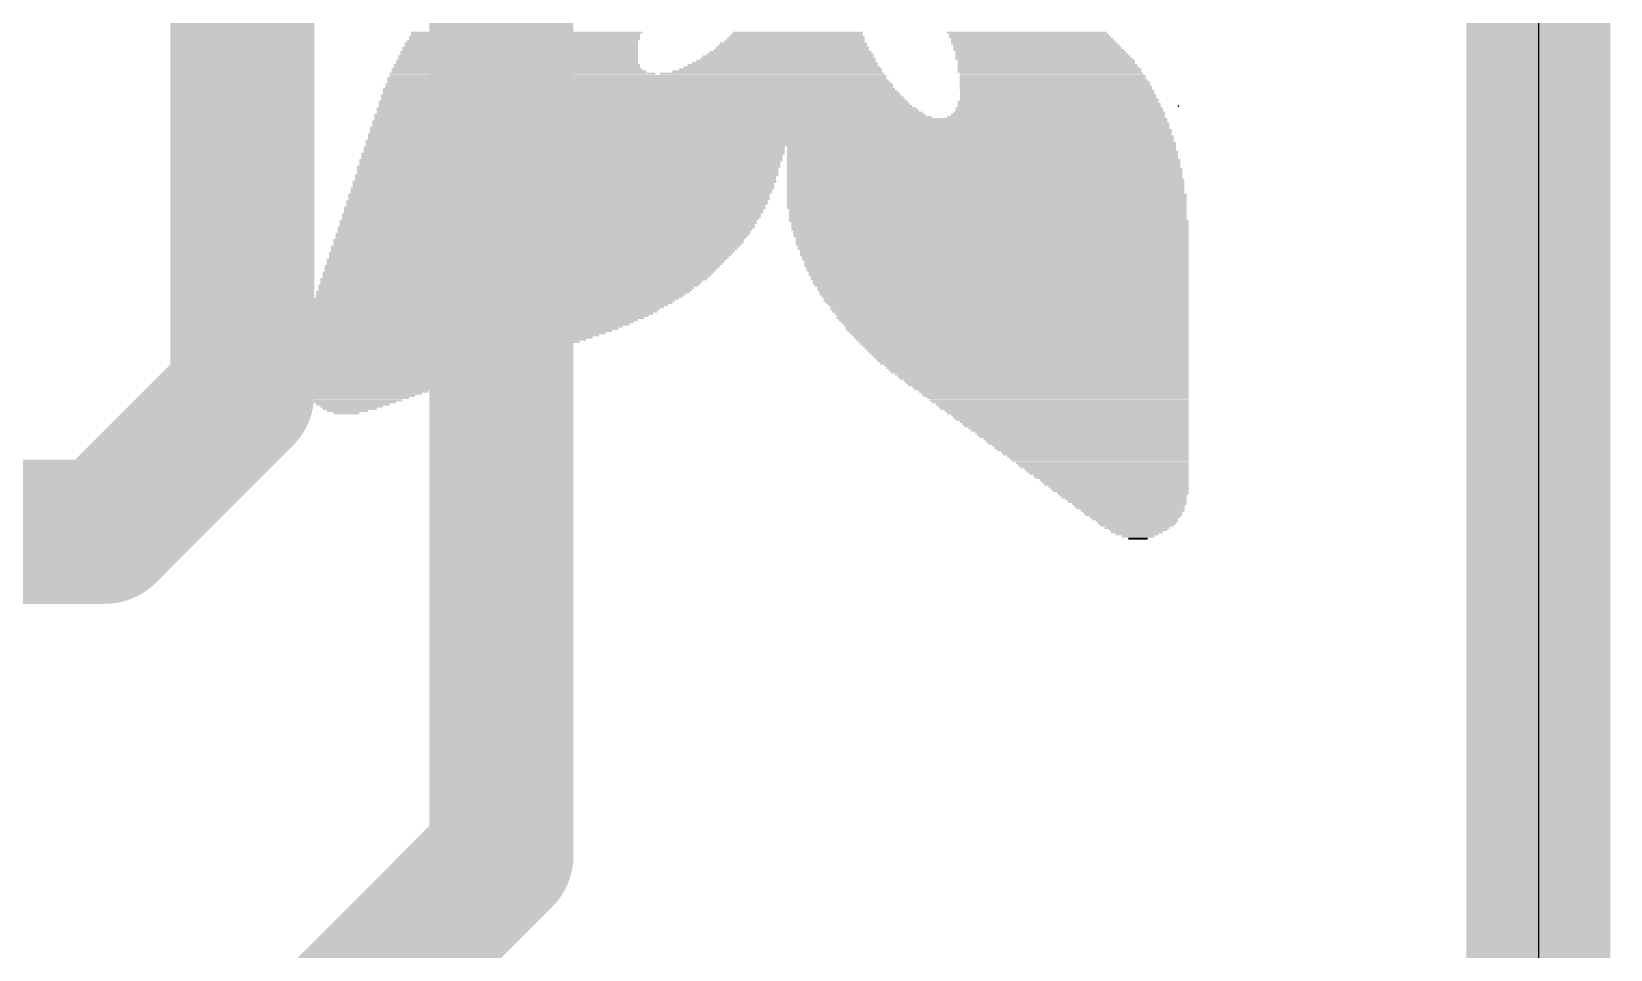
# Model space of a CAD drawing. Extents: x -5.7 to 21.7, y -5.3 to 25.5.
# Drawn here: x 13.852 to 16.637, y 4.991 to 6.608 of the extents above; entities that cross this region are included whole.
import ezdxf

# ---------------------------------------------------------------- set-up
doc = ezdxf.new("R2010")
doc.units = 0
for name, color, linetype in [('1', 12, 'CONTINUOUS'), ('16', 5, 'CONTINUOUS'), ('20', 53, 'CONTINUOUS'), ('21', 40, 'CONTINUOUS'), ('24', 6, 'CONTINUOUS')]:
    doc.layers.add(name, color=color, linetype=linetype)

# ---------------------------------------------------------------- blocks, each defined once
blk = doc.blocks.new('RECT')
blk.add_solid([(-0.5, -0.5), (0.5, -0.5), (-0.5, 0.5), (0.5, 0.5)])

msp = doc.modelspace()

# ---------------------------------------------------------------- linework, layer by layer
at = {"layer": '1', "const_width": 0.254}
for points in [[(16.51, 16.51), (16.51, 0)], [(14.6812, 5.1562), (14.6812, 8.5714)], [(14.224, 7.62), (14.224, 5.969)], [(14.224, 5.969), (13.982, 5.727)], [(13.982, 5.727), (13.6, 5.727)], [(14.351, 4.826), (14.6812, 5.1562)]]:
    msp.add_lwpolyline(points, dxfattribs=at)
at = {"layer": '1', "const_width": 0.127}
for points in [[(14.2689, 5.9241, 1), (14.1791, 6.0139)], [(14.1605, 5.969, 1), (14.2875, 5.969)], [(13.982, 5.6635, 1), (13.982, 5.7905)], [(13.9371, 5.7719, 1), (14.0269, 5.6821)], [(14.7261, 5.1113, 1), (14.6363, 5.2011)], [(14.6177, 5.1562, 1), (14.7447, 5.1562)]]:
    msp.add_lwpolyline(points, format="xyb", dxfattribs=at)
at = {"layer": '16', "const_width": 0.254}
msp.add_lwpolyline([(16.51, 16.51), (16.51, 0)], dxfattribs=at)
at = {"layer": '20'}
msp.add_line((16.51, 14.097), (16.51, 2.413), dxfattribs=at)
at = {"layer": '24'}
msp.add_point((15.875, 6.477), dxfattribs=at)

# ---------------------------------------------------------------- block references
at = {"layer": '21'}
for p, xscale, yscale in [((14.7218, 6.5989), 0.4077, 0.0038), ((14.7256, 6.6065), 0.4077, 0.0038), ((14.7238, 6.6027), 0.4039, 0.0038), ((15.2019, 6.5989), 0.24, 0.0038), ((15.2019, 6.6027), 0.2324, 0.0038), ((15.2038, 6.6065), 0.2286, 0.0038), ((15.6077, 6.6065), 0.2819, 0.0038), ((15.6115, 6.6027), 0.2819, 0.0038), ((15.6134, 6.5989), 0.2858, 0.0038), ((14.7124, 6.5723), 0.4191, 0.0039), ((14.7142, 6.5799), 0.4153, 0.0038), ((14.7142, 6.5761), 0.4153, 0.0038), ((14.7162, 6.5875), 0.4115, 0.0038), ((14.7162, 6.5837), 0.4115, 0.0038), ((14.718, 6.5913), 0.4077, 0.0038), ((14.7218, 6.5951), 0.4077, 0.0038), ((15.1905, 6.5723), 0.2857, 0.0039), ((15.1924, 6.5761), 0.2743, 0.0038), ((15.1943, 6.5799), 0.2705, 0.0038), ((15.1943, 6.5837), 0.2629, 0.0038), ((15.1962, 6.5875), 0.2591, 0.0038), ((15.1981, 6.5913), 0.2476, 0.0038), ((15.2, 6.5951), 0.2438, 0.0038), ((15.6172, 6.5951), 0.2858, 0.0038), ((15.6191, 6.5913), 0.2896, 0.0038), ((15.621, 6.5875), 0.2934, 0.0038), ((15.6248, 6.5837), 0.2934, 0.0038), ((15.6267, 6.5799), 0.2972, 0.0038), ((15.6286, 6.5761), 0.301, 0.0038), ((15.6324, 6.5723), 0.301, 0.0039), ((14.7085, 6.5418), 0.442, 0.0038), ((14.7085, 6.5494), 0.4344, 0.0038), ((14.7085, 6.5456), 0.4344, 0.0038), ((14.7085, 6.557), 0.4268, 0.0038), ((14.7085, 6.5532), 0.4268, 0.0038), ((14.7105, 6.5646), 0.4229, 0.0038), ((14.7105, 6.5608), 0.4229, 0.0038), ((14.7124, 6.5684), 0.4191, 0.0038), ((15.1734, 6.5418), 0.3581, 0.0038), ((15.1753, 6.5456), 0.3467, 0.0038), ((15.1772, 6.5494), 0.3353, 0.0038), ((15.181, 6.5532), 0.3277, 0.0038), ((15.1829, 6.557), 0.3163, 0.0038), ((15.1867, 6.5608), 0.3086, 0.0038), ((15.1867, 6.5646), 0.301, 0.0038), ((15.1905, 6.5684), 0.2934, 0.0038), ((15.6343, 6.5684), 0.3048, 0.0038), ((15.6362, 6.5646), 0.3086, 0.0038), ((15.6382, 6.5608), 0.3125, 0.0038), ((15.642, 6.557), 0.3125, 0.0038), ((15.642, 6.5532), 0.3125, 0.0038), ((15.6439, 6.5494), 0.3163, 0.0038), ((15.6458, 6.5456), 0.3201, 0.0038), ((15.6477, 6.5418), 0.3239, 0.0038), ((14.9238, 6.5151), 0.8953, 0.0038), ((14.92, 6.5265), 0.8801, 0.0038), ((14.9219, 6.5227), 0.8839, 0.0038), ((14.9238, 6.5189), 0.8877, 0.0038), ((14.718, 6.5342), 0.4686, 0.0039), ((14.9219, 6.5303), 0.8763, 0.0038), ((14.7123, 6.538), 0.4496, 0.0038), ((15.1581, 6.5342), 0.3962, 0.0039), ((15.1676, 6.538), 0.3696, 0.0038), ((15.6477, 6.538), 0.3239, 0.0038), ((15.6515, 6.5342), 0.3238, 0.0039), ((15.6534, 6.5303), 0.3276, 0.0038), ((15.6534, 6.5265), 0.3276, 0.0038), ((15.6553, 6.5227), 0.3314, 0.0038), ((15.6572, 6.5189), 0.3352, 0.0038), ((15.6572, 6.5151), 0.3352, 0.0038), ((14.9276, 6.4961), 0.9182, 0.0039), ((14.9295, 6.4922), 0.922, 0.0038), ((14.9314, 6.4884), 0.9258, 0.0038), ((14.9238, 6.5075), 0.903, 0.0038), ((14.9257, 6.5037), 0.9068, 0.0038), ((14.9276, 6.4999), 0.9106, 0.0038), ((14.9238, 6.5113), 0.8953, 0.0038), ((15.6591, 6.5113), 0.339, 0.0038), ((15.6591, 6.5075), 0.339, 0.0038), ((15.6611, 6.5037), 0.3429, 0.0038), ((15.6611, 6.4999), 0.3429, 0.0038), ((15.6649, 6.4884), 0.3505, 0.0038), ((15.663, 6.4961), 0.3467, 0.0039), ((15.663, 6.4922), 0.3467, 0.0038), ((14.9428, 6.4618), 0.9716, 0.0038), ((14.939, 6.4694), 0.9563, 0.0038), ((14.9428, 6.4656), 0.9639, 0.0038), ((14.9372, 6.4732), 0.9525, 0.0038), ((14.9314, 6.4846), 0.9334, 0.0038), ((14.9333, 6.4808), 0.9372, 0.0038), ((14.9352, 6.477), 0.941, 0.0038), ((15.6629, 6.4618), 0.3772, 0.0038), ((15.6648, 6.4656), 0.3734, 0.0038), ((15.6648, 6.4732), 0.3658, 0.0038), ((15.6648, 6.4694), 0.3658, 0.0038), ((15.6629, 6.4846), 0.3544, 0.0038), ((15.6648, 6.4808), 0.3582, 0.0038), ((15.6648, 6.477), 0.3582, 0.0038), ((15.1543, 6.4389), 1.4097, 0.0038), ((15.1562, 6.4351), 1.4135, 0.0038), ((15.1562, 6.4313), 1.4135, 0.0038), ((15.1543, 6.4503), 1.4021, 0.0038), ((15.1562, 6.4465), 1.4059, 0.0038), ((15.1562, 6.4427), 1.4059, 0.0038), ((14.9485, 6.458), 0.983, 0.0039), ((15.1562, 6.4541), 1.3983, 0.0038), ((15.6591, 6.458), 0.3848, 0.0039), ((14.8095, 6.4046), 0.7429, 0.0038), ((15.1543, 6.416), 1.4249, 0.0038), ((15.1562, 6.4122), 1.4288, 0.0038), ((15.1562, 6.4084), 1.4288, 0.0038), ((15.1543, 6.4275), 1.4173, 0.0038), ((15.1562, 6.4237), 1.4211, 0.0038), ((15.1562, 6.4199), 1.4211, 0.0039), ((15.5277, 6.4046), 0.6858, 0.0038), ((14.8018, 6.3779), 0.7429, 0.0038), ((14.8038, 6.3818), 0.7467, 0.0039), ((14.8056, 6.3894), 0.7429, 0.0038), ((14.8056, 6.3856), 0.7429, 0.0038), ((14.8076, 6.3932), 0.7467, 0.0038), ((14.8095, 6.4008), 0.7429, 0.0038), ((14.8095, 6.397), 0.7429, 0.0038), ((15.5277, 6.4008), 0.6858, 0.0038), ((15.5296, 6.397), 0.6896, 0.0038), ((15.5296, 6.3932), 0.6896, 0.0038), ((15.5296, 6.3894), 0.6896, 0.0038), ((15.5296, 6.3856), 0.6896, 0.0038), ((15.5315, 6.3818), 0.6934, 0.0039), ((15.5315, 6.3779), 0.6934, 0.0038), ((14.7942, 6.3513), 0.7429, 0.0038), ((14.7942, 6.3475), 0.7429, 0.0038), ((14.7962, 6.3551), 0.7467, 0.0038), ((14.798, 6.3665), 0.7429, 0.0038), ((14.798, 6.3627), 0.7429, 0.0038), ((14.798, 6.3589), 0.7429, 0.0038), ((14.8, 6.3703), 0.7467, 0.0038), ((14.8018, 6.3741), 0.7429, 0.0038), ((15.5315, 6.3741), 0.6934, 0.0038), ((15.5315, 6.3703), 0.6934, 0.0038), ((15.5334, 6.3665), 0.6972, 0.0038), ((15.5334, 6.3627), 0.6972, 0.0038), ((15.5334, 6.3589), 0.6972, 0.0038), ((15.5334, 6.3551), 0.6972, 0.0038), ((15.5334, 6.3513), 0.6972, 0.0038), ((15.5353, 6.3475), 0.701, 0.0038), ((14.7828, 6.3208), 0.743, 0.0038), ((14.7885, 6.3322), 0.7468, 0.0038), ((14.7866, 6.3284), 0.743, 0.0038), ((14.7866, 6.3246), 0.743, 0.0038), ((14.7923, 6.3437), 0.7468, 0.0039), ((14.7904, 6.3398), 0.743, 0.0038), ((14.7904, 6.336), 0.743, 0.0038), ((15.5353, 6.3437), 0.701, 0.0039), ((15.5353, 6.3398), 0.701, 0.0038), ((15.5353, 6.336), 0.701, 0.0038), ((15.5353, 6.3322), 0.701, 0.0038), ((15.5353, 6.3284), 0.701, 0.0038), ((15.5353, 6.3246), 0.701, 0.0038), ((15.5372, 6.3208), 0.7048, 0.0038), ((14.7752, 6.2979), 0.743, 0.0038), ((14.7733, 6.2941), 0.7391, 0.0038), ((14.779, 6.3094), 0.743, 0.0038), ((14.779, 6.3056), 0.743, 0.0039), ((14.7771, 6.3017), 0.7392, 0.0038), ((14.7828, 6.317), 0.743, 0.0038), ((14.7828, 6.3132), 0.743, 0.0038), ((15.5372, 6.317), 0.7048, 0.0038), ((15.5372, 6.3132), 0.7048, 0.0038), ((15.5372, 6.3094), 0.7048, 0.0038), ((15.5372, 6.3056), 0.7048, 0.0039), ((15.5372, 6.3017), 0.7048, 0.0038), ((15.5372, 6.2979), 0.7048, 0.0038), ((15.5391, 6.2941), 0.701, 0.0038), ((14.7599, 6.2636), 0.7353, 0.0038), ((14.7637, 6.2751), 0.7353, 0.0038), ((14.7637, 6.2713), 0.7353, 0.0038), ((14.7619, 6.2675), 0.7315, 0.0039), ((14.7675, 6.2789), 0.7353, 0.0038), ((14.7695, 6.2865), 0.7391, 0.0038), ((14.7695, 6.2827), 0.7391, 0.0038), ((14.7733, 6.2903), 0.7391, 0.0038), ((15.5391, 6.2903), 0.701, 0.0038), ((15.5391, 6.2865), 0.701, 0.0038), ((15.5391, 6.2827), 0.701, 0.0038), ((15.5391, 6.2789), 0.701, 0.0038), ((15.541, 6.2751), 0.7048, 0.0038), ((15.5429, 6.2713), 0.701, 0.0038), ((15.5429, 6.2675), 0.701, 0.0039), ((15.5429, 6.2636), 0.701, 0.0038), ((14.7467, 6.2408), 0.7239, 0.0038), ((14.7467, 6.237), 0.7239, 0.0038), ((14.7523, 6.2484), 0.7277, 0.0038), ((14.7543, 6.2522), 0.7315, 0.0038), ((14.7505, 6.2446), 0.7239, 0.0038), ((14.7561, 6.256), 0.7277, 0.0038), ((14.7581, 6.2598), 0.7315, 0.0038), ((15.5429, 6.2598), 0.701, 0.0038), ((15.5448, 6.256), 0.6972, 0.0038), ((15.5448, 6.2522), 0.6972, 0.0038), ((15.5448, 6.2484), 0.6972, 0.0038), ((15.5467, 6.2446), 0.6934, 0.0038), ((15.5467, 6.2408), 0.6934, 0.0038), ((15.5467, 6.237), 0.6934, 0.0038), ((14.7332, 6.2179), 0.7125, 0.0038), ((14.7294, 6.2103), 0.7049, 0.0038), ((14.7314, 6.2141), 0.7087, 0.0038), ((14.737, 6.2217), 0.7125, 0.0038), ((14.7409, 6.2294), 0.7201, 0.0039), ((14.739, 6.2255), 0.7163, 0.0038), ((14.7447, 6.2332), 0.72, 0.0038), ((15.5467, 6.2332), 0.6934, 0.0038), ((15.5486, 6.2294), 0.6896, 0.0039), ((15.5486, 6.2255), 0.6896, 0.0038), ((15.5505, 6.2217), 0.6858, 0.0038), ((15.5505, 6.2179), 0.6858, 0.0038), ((15.5505, 6.2141), 0.6858, 0.0038), ((15.5524, 6.2103), 0.682, 0.0038), ((14.7104, 6.1836), 0.6896, 0.0038), ((14.7085, 6.1798), 0.6858, 0.0038), ((14.718, 6.1951), 0.6972, 0.0038), ((14.7161, 6.1913), 0.6934, 0.0039), ((14.7142, 6.1874), 0.6896, 0.0038), ((14.7256, 6.2065), 0.7049, 0.0038), ((14.7218, 6.1989), 0.6973, 0.0038), ((14.7238, 6.2027), 0.7011, 0.0038), ((15.5524, 6.2065), 0.682, 0.0038), ((15.5543, 6.2027), 0.6782, 0.0038), ((15.5543, 6.1989), 0.6782, 0.0038), ((15.5543, 6.1951), 0.6782, 0.0038), ((15.5562, 6.1913), 0.6744, 0.0039), ((15.5562, 6.1874), 0.6744, 0.0038), ((15.5582, 6.1836), 0.6705, 0.0038), ((15.5582, 6.1798), 0.6705, 0.0038), ((14.6875, 6.1532), 0.6591, 0.0039), ((14.6933, 6.1608), 0.6705, 0.0038), ((14.6895, 6.157), 0.6629, 0.0038), ((14.7028, 6.1722), 0.682, 0.0038), ((14.699, 6.1684), 0.6744, 0.0038), ((14.6971, 6.1646), 0.6706, 0.0038), ((14.7066, 6.176), 0.682, 0.0038), ((15.5601, 6.176), 0.6667, 0.0038), ((15.5601, 6.1722), 0.6667, 0.0038), ((15.562, 6.1684), 0.6629, 0.0038), ((15.562, 6.1646), 0.6629, 0.0038), ((15.5639, 6.1608), 0.6591, 0.0038), ((15.5658, 6.157), 0.6553, 0.0038), ((15.5658, 6.1532), 0.6553, 0.0039), ((14.6609, 6.1265), 0.6286, 0.0038), ((14.6685, 6.1341), 0.6362, 0.0038), ((14.6666, 6.1303), 0.6324, 0.0038), ((14.6724, 6.1379), 0.6439, 0.0038), ((14.6837, 6.1493), 0.6591, 0.0038), ((14.6799, 6.1455), 0.6515, 0.0038), ((14.6781, 6.1417), 0.6477, 0.0038), ((15.5677, 6.1493), 0.6515, 0.0038), ((15.5677, 6.1455), 0.6515, 0.0038), ((15.5696, 6.1417), 0.6477, 0.0038), ((15.5715, 6.1379), 0.6439, 0.0038), ((15.5715, 6.1341), 0.6439, 0.0038), ((15.5734, 6.1303), 0.6401, 0.0038), ((15.5753, 6.1265), 0.6363, 0.0038), ((14.6361, 6.1036), 0.5944, 0.0038), ((14.6304, 6.0998), 0.583, 0.0038), ((14.6494, 6.1151), 0.6135, 0.0039), ((14.6456, 6.1112), 0.6058, 0.0038), ((14.6418, 6.1074), 0.5982, 0.0038), ((14.6571, 6.1227), 0.621, 0.0038), ((14.6533, 6.1189), 0.6134, 0.0038), ((15.5772, 6.1227), 0.6324, 0.0038), ((15.5772, 6.1189), 0.6324, 0.0038), ((15.5791, 6.1151), 0.6286, 0.0039), ((15.581, 6.1112), 0.6248, 0.0038), ((15.5829, 6.1074), 0.621, 0.0038), ((15.5829, 6.1036), 0.621, 0.0038), ((15.5848, 6.0998), 0.6172, 0.0038), ((14.598, 6.077), 0.5334, 0.0039), ((14.5923, 6.0731), 0.522, 0.0038), ((14.5866, 6.0693), 0.5106, 0.0038), ((14.6151, 6.0884), 0.5601, 0.0038), ((14.6113, 6.0846), 0.5525, 0.0038), ((14.6056, 6.0808), 0.541, 0.0038), ((14.6209, 6.0922), 0.5715, 0.0038), ((14.6265, 6.096), 0.5753, 0.0038), ((15.5867, 6.096), 0.6134, 0.0038), ((15.5886, 6.0922), 0.6096, 0.0038), ((15.5905, 6.0884), 0.6058, 0.0038), ((15.5905, 6.0846), 0.6058, 0.0038), ((15.5924, 6.0808), 0.602, 0.0038), ((15.5943, 6.077), 0.5982, 0.0039), ((15.5963, 6.0731), 0.5943, 0.0038), ((15.5982, 6.0693), 0.5905, 0.0038), ((14.5599, 6.0541), 0.4724, 0.0038), ((14.5542, 6.0503), 0.461, 0.0038), ((14.5466, 6.0465), 0.4458, 0.0038), ((14.5409, 6.0427), 0.4343, 0.0038), ((14.5732, 6.0617), 0.4915, 0.0038), ((14.579, 6.0655), 0.5029, 0.0038), ((14.5676, 6.0579), 0.4801, 0.0038), ((15.6001, 6.0655), 0.5867, 0.0038), ((15.602, 6.0617), 0.5829, 0.0038), ((15.6039, 6.0579), 0.5791, 0.0038), ((15.6058, 6.0541), 0.5753, 0.0038), ((15.6077, 6.0503), 0.5715, 0.0038), ((15.6096, 6.0465), 0.5677, 0.0038), ((15.6115, 6.0427), 0.5639, 0.0038), ((14.5218, 6.0312), 0.4038, 0.0038), ((14.5161, 6.0274), 0.3924, 0.0038), ((14.5104, 6.0236), 0.381, 0.0038), ((14.5047, 6.0198), 0.3696, 0.0038), ((14.5276, 6.035), 0.4153, 0.0038), ((14.499, 6.016), 0.3581, 0.0038), ((14.5352, 6.0389), 0.4229, 0.0039), ((15.6134, 6.0389), 0.5601, 0.0039), ((15.6153, 6.035), 0.5562, 0.0038), ((15.6172, 6.0312), 0.5524, 0.0038), ((15.6191, 6.0274), 0.5486, 0.0038), ((15.621, 6.0236), 0.5448, 0.0038), ((15.6248, 6.0198), 0.5372, 0.0038), ((15.6267, 6.016), 0.5334, 0.0038), ((14.4818, 6.0046), 0.3238, 0.0038), ((14.4933, 6.0122), 0.3467, 0.0038), ((14.4876, 6.0084), 0.3353, 0.0038), ((14.478, 6.0008), 0.3086, 0.0039), ((14.4723, 5.9969), 0.2972, 0.0038), ((14.4666, 5.9931), 0.2857, 0.0038), ((14.4609, 5.9893), 0.2743, 0.0038), ((14.4571, 5.9855), 0.2591, 0.0038), ((15.6286, 6.0122), 0.5296, 0.0038), ((15.6305, 6.0084), 0.5258, 0.0038), ((15.6344, 6.0046), 0.5181, 0.0038), ((15.6363, 6.0008), 0.5143, 0.0039), ((15.6382, 5.9969), 0.5105, 0.0038), ((15.642, 5.9931), 0.5029, 0.0038), ((15.6439, 5.9893), 0.4991, 0.0038), ((15.6458, 5.9855), 0.4953, 0.0038), ((14.4514, 5.9817), 0.2477, 0.0038), ((14.4475, 5.9779), 0.2324, 0.0038), ((14.4437, 5.9741), 0.2172, 0.0038), ((14.438, 5.9703), 0.2058, 0.0038), ((14.4342, 5.9665), 0.1905, 0.0038), ((14.4304, 5.9627), 0.1753, 0.0039), ((14.4266, 5.9588), 0.16, 0.0038), ((15.6496, 5.9817), 0.4877, 0.0038), ((15.6515, 5.9779), 0.4839, 0.0038), ((15.6553, 5.9741), 0.4762, 0.0038), ((15.6572, 5.9703), 0.4724, 0.0038), ((15.6591, 5.9665), 0.4686, 0.0038), ((15.6629, 5.9627), 0.461, 0.0039), ((15.6648, 5.9588), 0.4572, 0.0038), ((14.4228, 5.955), 0.1447, 0.0038), ((14.419, 5.9512), 0.1295, 0.0038), ((14.4171, 5.9474), 0.1105, 0.0038), ((14.4133, 5.9436), 0.0953, 0.0038), ((14.4094, 5.9398), 0.0724, 0.0038), ((14.4076, 5.936), 0.0457, 0.0038), ((15.6667, 5.955), 0.4534, 0.0038), ((15.6705, 5.9512), 0.4458, 0.0038), ((15.6725, 5.9474), 0.4419, 0.0038), ((15.6744, 5.9436), 0.4381, 0.0038), ((15.6782, 5.9398), 0.4305, 0.0038), ((15.6801, 5.936), 0.4267, 0.0038), ((15.6839, 5.9322), 0.4191, 0.0038), ((15.6858, 5.9284), 0.4153, 0.0038), ((15.6877, 5.9245), 0.4115, 0.0039), ((15.6915, 5.9207), 0.4038, 0.0038), ((15.6934, 5.9169), 0.4, 0.0038), ((15.6953, 5.9131), 0.3962, 0.0038), ((15.6991, 5.9093), 0.3886, 0.0038), ((15.701, 5.9055), 0.3848, 0.0038), ((15.7048, 5.9017), 0.3772, 0.0038), ((15.7067, 5.8979), 0.3734, 0.0038), ((15.7086, 5.8941), 0.3696, 0.0038), ((15.7125, 5.8903), 0.3619, 0.0038), ((15.7144, 5.8864), 0.3581, 0.0039), ((15.7163, 5.8826), 0.3543, 0.0038), ((15.7201, 5.8788), 0.3467, 0.0038), ((15.722, 5.875), 0.3429, 0.0038), ((15.7239, 5.8712), 0.3391, 0.0038), ((15.7277, 5.8674), 0.3315, 0.0038), ((15.7296, 5.8636), 0.3276, 0.0038), ((15.7334, 5.8598), 0.32, 0.0038), ((15.7353, 5.856), 0.3162, 0.0038), ((15.7372, 5.8522), 0.3124, 0.0038), ((15.741, 5.8483), 0.3048, 0.0039), ((15.7429, 5.8445), 0.301, 0.0038), ((15.7448, 5.8407), 0.2972, 0.0038), ((15.7487, 5.8369), 0.2895, 0.0038), ((15.7506, 5.8331), 0.2857, 0.0038), ((15.7525, 5.8293), 0.2819, 0.0038), ((15.7563, 5.8255), 0.2743, 0.0038), ((15.7582, 5.8217), 0.2705, 0.0038), ((15.762, 5.8179), 0.2629, 0.0038), ((15.7639, 5.8141), 0.2591, 0.0038), ((15.7658, 5.8102), 0.2553, 0.0039), ((15.7696, 5.8064), 0.2476, 0.0038), ((15.7715, 5.8026), 0.2438, 0.0038), ((15.7734, 5.7988), 0.24, 0.0038), ((15.7772, 5.795), 0.2324, 0.0038), ((15.7772, 5.7912), 0.2248, 0.0038), ((15.7791, 5.7874), 0.221, 0.0038), ((15.7829, 5.7836), 0.2134, 0.0038), ((15.7849, 5.7798), 0.2095, 0.0038), ((15.7887, 5.776), 0.2019, 0.0038), ((15.7887, 5.7721), 0.1943, 0.0039), ((15.7906, 5.7683), 0.1905, 0.0038), ((15.7944, 5.7645), 0.1829, 0.0038), ((15.7944, 5.7607), 0.1753, 0.0038), ((15.7963, 5.7569), 0.1715, 0.0038), ((15.7982, 5.7531), 0.16, 0.0038), ((15.7982, 5.7493), 0.1524, 0.0038), ((15.802, 5.7455), 0.1448, 0.0038), ((15.802, 5.7417), 0.1372, 0.0038), ((15.802, 5.7379), 0.1295, 0.0038), ((15.802, 5.734), 0.1143, 0.0039), ((15.8039, 5.7302), 0.1029, 0.0038), ((15.802, 5.7264), 0.0914, 0.0038), ((15.802, 5.7226), 0.0762, 0.0038), ((15.8039, 5.7188), 0.0572, 0.0038), ((15.8039, 5.715), 0.0343, 0.0038)]:
    msp.add_blockref('RECT', p, dxfattribs=dict(at, xscale=xscale, yscale=yscale))

doc.saveas('drawing.dxf')
